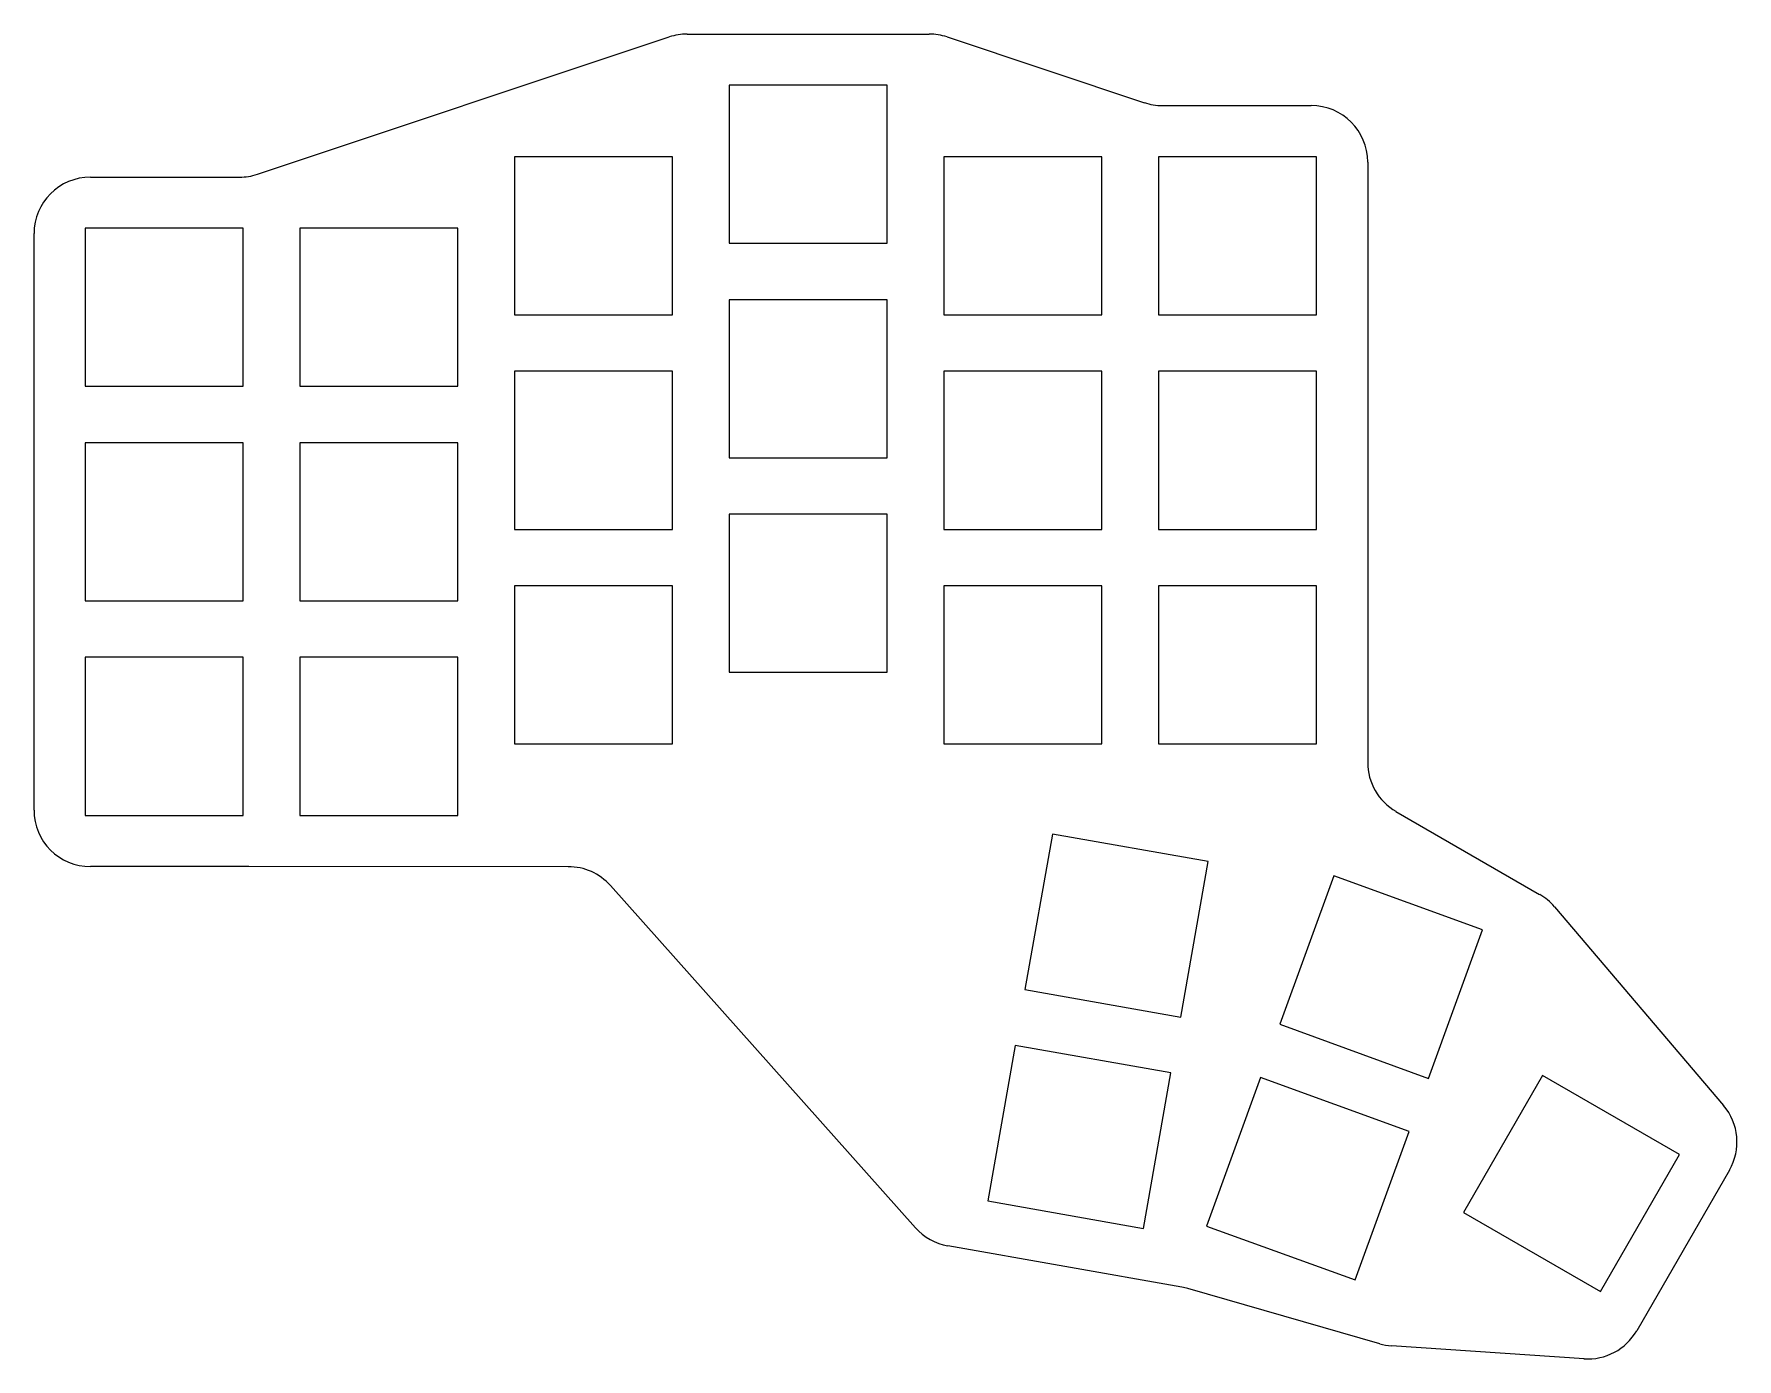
# Model space of a CAD drawing. Header units: millimetres. Extents: x 88 to 239, y -155 to -38.
import ezdxf

# ---------------------------------------------------------------- set-up
doc = ezdxf.new("R2010")
doc.units = ezdxf.units.MM

msp = doc.modelspace()

# ---------------------------------------------------------------- linework, layer by layer
at = {"linetype": 'CONTINUOUS'}
for p, q in [((108.24, -50.22), (144.71, -38.06)), ((146.29, -37.81), (167.71, -37.81)), ((169.29, -38.06), (186.76, -43.89)), ((164, -42.33), (150, -42.33)), ((150, -42.33), (150, -56.33)), ((164, -56.33), (164, -42.33)), ((188.34, -44.14), (201.53, -44.14)), ((145, -48.67), (131, -48.67)), ((131, -48.67), (131, -62.67)), ((145, -62.67), (145, -48.67)), ((183, -48.67), (169, -48.67)), ((169, -48.67), (169, -62.67)), ((183, -62.67), (183, -48.67)), ((202, -48.67), (188, -48.67)), ((188, -48.67), (188, -62.67)), ((202, -62.67), (202, -48.67)), ((206.53, -49.14), (206.53, -102.31)), ((93.47, -50.48), (106.66, -50.48)), ((88.47, -106.53), (88.47, -55.48)), ((107, -55), (93, -55)), ((93, -55), (93, -69)), ((107, -69), (107, -55)), ((126, -55), (112, -55)), ((112, -55), (112, -69)), ((126, -69), (126, -55)), ((150, -56.33), (164, -56.33)), ((164, -61.33), (150, -61.33)), ((150, -61.33), (150, -75.33)), ((164, -75.33), (164, -61.33)), ((131, -62.67), (145, -62.67)), ((169, -62.67), (183, -62.67)), ((188, -62.67), (202, -62.67)), ((145, -67.67), (131, -67.67)), ((131, -67.67), (131, -81.67)), ((145, -81.67), (145, -67.67)), ((183, -67.67), (169, -67.67)), ((169, -67.67), (169, -81.67)), ((183, -81.67), (183, -67.67)), ((202, -67.67), (188, -67.67)), ((188, -67.67), (188, -81.67)), ((202, -81.67), (202, -67.67)), ((93, -69), (107, -69)), ((112, -69), (126, -69)), ((107, -74), (93, -74)), ((93, -74), (93, -88)), ((107, -88), (107, -74)), ((126, -74), (112, -74)), ((112, -74), (112, -88)), ((126, -88), (126, -74)), ((150, -75.33), (164, -75.33)), ((164, -80.33), (150, -80.33)), ((150, -80.33), (150, -94.33)), ((164, -94.33), (164, -80.33)), ((131, -81.67), (145, -81.67)), ((169, -81.67), (183, -81.67)), ((188, -81.67), (202, -81.67)), ((145, -86.67), (131, -86.67)), ((131, -86.67), (131, -100.67)), ((145, -100.67), (145, -86.67)), ((183, -86.67), (169, -86.67)), ((169, -86.67), (169, -100.67)), ((183, -100.67), (183, -86.67)), ((202, -86.67), (188, -86.67)), ((188, -86.67), (188, -100.67)), ((202, -100.67), (202, -86.67)), ((93, -88), (107, -88)), ((112, -88), (126, -88)), ((107, -93), (93, -93)), ((93, -93), (93, -107)), ((107, -107), (107, -93)), ((126, -93), (112, -93)), ((112, -93), (112, -107)), ((126, -107), (126, -93)), ((150, -94.33), (164, -94.33)), ((131, -100.67), (145, -100.67)), ((169, -100.67), (183, -100.67)), ((188, -100.67), (202, -100.67)), ((93, -107), (107, -107)), ((112, -107), (126, -107)), ((209.02, -106.64), (221.75, -114)), ((178.62, -108.65), (176.19, -122.43)), ((192.41, -111.08), (178.62, -108.65)), ((107.47, -111.53), (93.47, -111.53)), ((135.76, -111.54), (107.48, -111.53)), ((189.98, -124.86), (192.41, -111.08)), ((203.54, -112.35), (198.75, -125.5)), ((216.7, -117.13), (203.54, -112.35)), ((166.49, -143.52), (139.49, -113.21)), ((223.06, -115.09), (238.02, -132.68)), ((211.91, -130.29), (216.7, -117.13)), ((176.19, -122.43), (189.98, -124.86)), ((198.75, -125.5), (211.91, -130.29)), ((175.32, -127.36), (172.89, -141.14)), ((189.11, -129.79), (175.32, -127.36)), ((186.68, -143.58), (189.11, -129.79)), ((197.04, -130.2), (192.25, -143.36)), ((210.2, -134.99), (197.04, -130.2)), ((222, -130.02), (215, -142.15)), ((234.13, -137.02), (222, -130.02)), ((205.41, -148.14), (210.2, -134.99)), ((227.13, -149.15), (234.13, -137.02)), ((238.55, -138.42), (230.34, -152.63)), ((172.89, -141.14), (186.68, -143.58)), ((215, -142.15), (227.13, -149.15)), ((192.25, -143.36), (205.41, -148.14)), ((190.09, -148.77), (169.36, -145.12)), ((207.6, -153.79), (190.6, -148.89)), ((225.68, -155.12), (208.65, -153.98))]:
    msp.add_line(p, q, dxfattribs=at)
for centre, start, end in [((146.29, -42.81), 90, 108.435), ((167.71, -42.81), 71.565, 90), ((188.34, -39.14), 251.565, 270), ((201.53, -49.14), 0, 90), ((93.47, -55.48), 90, 180), ((106.66, -45.48), 270, 288.435), ((211.53, -102.31), 180, 239.9551), ((93.47, -106.53), 180, 270), ((107.47, -116.53), 89.9687, 90), ((135.76, -116.54), 41.703, 89.9687), ((219.25, -118.33), 40.3889, 59.9551), ((234.22, -135.92), 330, 40.3889), ((170.23, -140.19), 221.703, 260), ((189.22, -153.7), 73.9062, 80), ((226.01, -150.13), 266.1664, 330), ((208.98, -148.99), 253.9062, 266.1664)]:
    msp.add_arc(centre, 5, start, end, dxfattribs=at)

doc.saveas('drawing.dxf')
